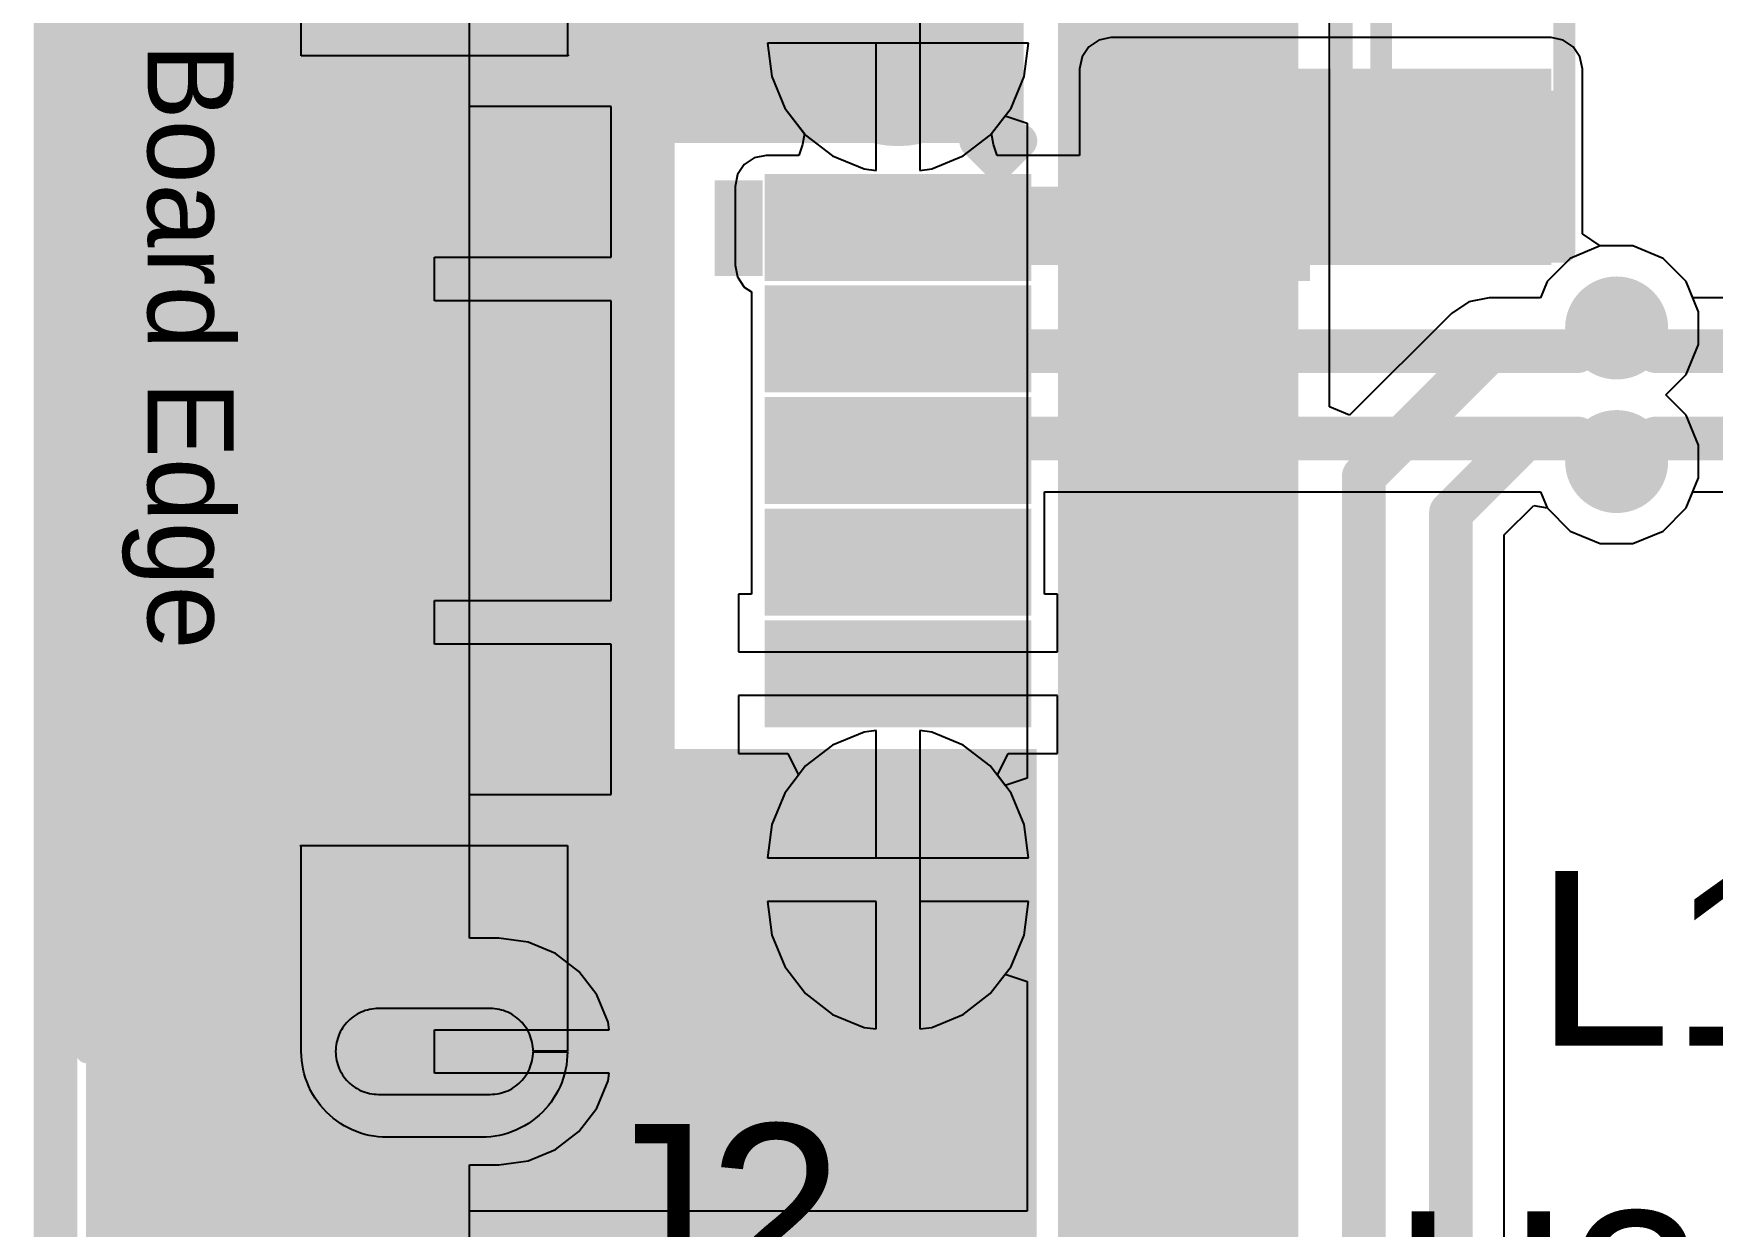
# Model space of a CAD drawing. Header units: millimetres. Extents: x -0.06 to 2.07, y -0.2 to 1.65.
# Drawn here: x -0.064 to 0.321, y 0.5425 to 0.8161 of the extents above; entities that cross this region are included whole.
import ezdxf

# ---------------------------------------------------------------- set-up
doc = ezdxf.new("R2010")
doc.units = ezdxf.units.MM
doc.header["$MEASUREMENT"] = 0
for name, color, linetype in [('BottomLayer', 5, 'Continuous'), ('BottomSolder', 6, 'Continuous'), ('Mechanical2', 216, 'Continuous'), ('MultiLayer', 9, 'Continuous'), ('PadHoleLayer', 156, 'Continuous'), ('TopLayer', 1, 'Continuous'), ('TopOverlay', 2, 'Continuous'), ('TopPaste', 8, 'Continuous'), ('TopSolder', 216, 'Continuous'), ('ViaHoleLayer', 16, 'Continuous')]:
    doc.layers.add(name, color=color, linetype=linetype)
doc.styles.add('Arial', font='arial.ttf', dxfattribs={"height": 0.2})

# ---------------------------------------------------------------- blocks, each defined once
blk = doc.blocks.new('R___0603_18')
at = {"layer": 'TopLayer'}
for points in [[(-0.015, 0.0175), (-0.015, -0.0175), (-0.045, -0.0175), (-0.045, 0.0175)], [(0.045, 0.0175), (0.045, -0.0175), (0.015, -0.0175), (0.015, 0.0175)]]:
    blk.add_hatch(color=1, dxfattribs=at).paths.add_polyline_path(points)
at = {"layer": 'TopPaste'}
for points in [[(-0.015, 0.0175), (-0.015, -0.0175), (-0.045, -0.0175), (-0.045, 0.0175)], [(0.045, 0.0175), (0.045, -0.0175), (0.015, -0.0175), (0.015, 0.0175)]]:
    blk.add_hatch(color=8, dxfattribs=at).paths.add_polyline_path(points)
at = {"layer": 'TopSolder'}
for points in [[(-0.011, 0.0215), (-0.011, -0.0215), (-0.049, -0.0215), (-0.049, 0.0215)], [(0.049, 0.0215), (0.049, -0.0215), (0.011, -0.0215), (0.011, 0.0215)]]:
    blk.add_hatch(color=216, dxfattribs=at).paths.add_polyline_path(points)
at = {"layer": 'TopOverlay', "const_width": 0.005}
for points in [[(-0.048, 0.021), (-0.048, -0.021)], [(-0.048, 0.021), (0.048, 0.021)], [(0.048, 0.021), (0.048, -0.021)], [(-0.048, -0.021), (0.048, -0.021)]]:
    blk.add_lwpolyline(points, dxfattribs=at)
at = {"layer": 'TopOverlay', "const_width": 0.0025}
for points in [[(-0.04925, 0.021, 1), (-0.04675, 0.021, 1)], [(-0.04925, 0.021, 1), (-0.04675, 0.021, 1)], [(0.04675, 0.021, 1), (0.04925, 0.021, 1)], [(0.04675, 0.021, 1), (0.04925, 0.021, 1)], [(-0.04925, -0.021, 1), (-0.04675, -0.021, 1)], [(-0.04925, -0.021, 1), (-0.04675, -0.021, 1)], [(0.04675, -0.021, 1), (0.04925, -0.021, 1)], [(0.04675, -0.021, 1), (0.04925, -0.021, 1)]]:
    blk.add_lwpolyline(points, format="xyb", close=True, dxfattribs=at)
blk = doc.blocks.new('10118194_0001LF__26')
at = {"layer": 'BottomLayer'}
h = blk.add_hatch(color=5, dxfattribs=at)
edge = h.paths.add_edge_path()
edge.add_arc((-0.0935, 0), 0.01969, 270, 450)
edge.add_line((-0.0935, 0.01969), (-0.10335, 0.01969))
edge.add_arc((-0.10335, 0), 0.01969, 90, 270)
edge.add_line((-0.10335, -0.01969), (-0.0935, -0.01969))
h = blk.add_hatch(color=5, dxfattribs=at)
edge = h.paths.add_edge_path()
edge.add_arc((0.10335, 0), 0.01969, 270, 450)
edge.add_line((0.10335, 0.01969), (0.0935, 0.01969))
edge.add_arc((0.0935, 0), 0.01969, 90, 270)
edge.add_line((0.0935, -0.01969), (0.10335, -0.01969))
h = blk.add_hatch(color=5, dxfattribs=at)
edge = h.paths.add_edge_path()
edge.add_arc((0.1378, -0.12106), 0.01575, 180, 360)
edge.add_line((0.15354, -0.12106), (0.15354, -0.09154))
edge.add_arc((0.1378, -0.09154), 0.01575, 0, 180)
edge.add_line((0.12205, -0.09154), (0.12205, -0.12106))
at = {"layer": 'BottomSolder'}
h = blk.add_hatch(color=6, dxfattribs=at)
edge = h.paths.add_edge_path()
edge.add_arc((-0.0935, 0), 0.02369, 270, 450)
edge.add_line((-0.0935, 0.02369), (-0.10335, 0.02369))
edge.add_arc((-0.10335, 0), 0.02369, 90, 270)
edge.add_line((-0.10335, -0.02369), (-0.0935, -0.02369))
h = blk.add_hatch(color=6, dxfattribs=at)
edge = h.paths.add_edge_path()
edge.add_arc((0.10335, 0), 0.02369, 270, 450)
edge.add_line((0.10335, 0.02369), (0.0935, 0.02369))
edge.add_arc((0.0935, 0), 0.02369, 90, 270)
edge.add_line((0.0935, -0.02369), (0.10335, -0.02369))
h = blk.add_hatch(color=6, dxfattribs=at)
edge = h.paths.add_edge_path()
edge.add_arc((0.1378, -0.12106), 0.01975, 180, 360)
edge.add_line((0.15754, -0.12106), (0.15754, -0.09154))
edge.add_arc((0.1378, -0.09154), 0.01975, 0, 180)
edge.add_line((0.11805, -0.09154), (0.11805, -0.12106))
at = {"layer": 'MultiLayer'}
h = blk.add_hatch(color=9, dxfattribs=at)
edge = h.paths.add_edge_path()
edge.add_arc((-0.0935, 0), 0.01969, 270, 450)
edge.add_line((-0.0935, 0.01969), (-0.10335, 0.01969))
edge.add_arc((-0.10335, 0), 0.01969, 90, 270)
edge.add_line((-0.10335, -0.01969), (-0.0935, -0.01969))
h = blk.add_hatch(color=9, dxfattribs=at)
edge = h.paths.add_edge_path()
edge.add_arc((0.10335, 0), 0.01969, 270, 450)
edge.add_line((0.10335, 0.01969), (0.0935, 0.01969))
edge.add_arc((0.0935, 0), 0.01969, 90, 270)
edge.add_line((0.0935, -0.01969), (0.10335, -0.01969))
h = blk.add_hatch(color=9, dxfattribs=at)
edge = h.paths.add_edge_path()
edge.add_arc((0.1378, -0.12106), 0.01575, 180, 360)
edge.add_line((0.15354, -0.12106), (0.15354, -0.09154))
edge.add_arc((0.1378, -0.09154), 0.01575, 0, 180)
edge.add_line((0.12205, -0.09154), (0.12205, -0.12106))
at = {"layer": 'PadHoleLayer'}
h = blk.add_hatch(color=156, dxfattribs=at)
edge = h.paths.add_edge_path()
edge.add_arc((-0.09252, 0), 0.01083, 270, 450)
edge.add_line((-0.09252, 0.01083), (-0.10433, 0.01083))
edge.add_arc((-0.10433, 0), 0.01083, 90, 270)
edge.add_line((-0.10433, -0.01083), (-0.09252, -0.01083))
h = blk.add_hatch(color=156, dxfattribs=at)
edge = h.paths.add_edge_path()
edge.add_arc((0.10433, 0), 0.01083, 270, 450)
edge.add_line((0.10433, 0.01083), (0.09252, 0.01083))
edge.add_arc((0.09252, 0), 0.01083, 90, 270)
edge.add_line((0.09252, -0.01083), (0.10433, -0.01083))
h = blk.add_hatch(color=156, dxfattribs=at)
edge = h.paths.add_edge_path()
edge.add_arc((0.1378, -0.11909), 0.00984, 180, 360)
edge.add_line((0.14764, -0.11909), (0.14764, -0.0935))
edge.add_arc((0.1378, -0.0935), 0.00984, 0, 180)
edge.add_line((0.12795, -0.0935), (0.12795, -0.11909))
at = {"layer": 'TopLayer'}
for points in [[(-0.05945, 0.02657), (-0.04291, 0.02657), (-0.04291, -0.02657), (-0.05945, -0.02657)], [(-0.03386, 0.02657), (-0.01732, 0.02657), (-0.01732, -0.02657), (-0.03386, -0.02657)], [(-0.00827, 0.02657), (0.00827, 0.02657), (0.00827, -0.02657), (-0.00827, -0.02657)], [(0.01732, 0.02657), (0.03386, 0.02657), (0.03386, -0.02657), (0.01732, -0.02657)], [(0.04291, 0.02657), (0.05945, 0.02657), (0.05945, -0.02657), (0.04291, -0.02657)], [(-0.0689, -0.07579), (-0.00984, -0.07579), (-0.00984, -0.13681), (-0.0689, -0.13681)], [(0.00984, -0.07579), (0.0689, -0.07579), (0.0689, -0.13681), (0.00984, -0.13681)]]:
    blk.add_hatch(color=1, dxfattribs=at).paths.add_polyline_path(points)
h = blk.add_hatch(color=1, dxfattribs=at)
edge = h.paths.add_edge_path()
edge.add_arc((-0.0935, 0), 0.01969, 270, 450)
edge.add_line((-0.0935, 0.01969), (-0.10335, 0.01969))
edge.add_arc((-0.10335, 0), 0.01969, 90, 270)
edge.add_line((-0.10335, -0.01969), (-0.0935, -0.01969))
h = blk.add_hatch(color=1, dxfattribs=at)
edge = h.paths.add_edge_path()
edge.add_arc((0.10335, 0), 0.01969, 270, 450)
edge.add_line((0.10335, 0.01969), (0.0935, 0.01969))
edge.add_arc((0.0935, 0), 0.01969, 90, 270)
edge.add_line((0.0935, -0.01969), (0.10335, -0.01969))
h = blk.add_hatch(color=1, dxfattribs=at)
edge = h.paths.add_edge_path()
edge.add_arc((0.1378, -0.12106), 0.01575, 180, 360)
edge.add_line((0.15354, -0.12106), (0.15354, -0.09154))
edge.add_arc((0.1378, -0.09154), 0.01575, 0, 180)
edge.add_line((0.12205, -0.09154), (0.12205, -0.12106))
at = {"layer": 'TopOverlay'}
blk.add_hatch(color=2, dxfattribs=at).paths.add_polyline_path([(-0.062, -0.042), (-0.04, -0.042), (-0.04, -0.031), (-0.062, -0.031)])
at = {"layer": 'TopPaste'}
for points in [[(-0.05945, 0.02657), (-0.04291, 0.02657), (-0.04291, -0.02657), (-0.05945, -0.02657)], [(-0.03386, 0.02657), (-0.01732, 0.02657), (-0.01732, -0.02657), (-0.03386, -0.02657)], [(-0.00827, 0.02657), (0.00827, 0.02657), (0.00827, -0.02657), (-0.00827, -0.02657)], [(0.01732, 0.02657), (0.03386, 0.02657), (0.03386, -0.02657), (0.01732, -0.02657)], [(0.04291, 0.02657), (0.05945, 0.02657), (0.05945, -0.02657), (0.04291, -0.02657)], [(-0.0689, -0.07579), (-0.00984, -0.07579), (-0.00984, -0.13681), (-0.0689, -0.13681)], [(0.00984, -0.07579), (0.0689, -0.07579), (0.0689, -0.13681), (0.00984, -0.13681)]]:
    blk.add_hatch(color=8, dxfattribs=at).paths.add_polyline_path(points)
at = {"layer": 'TopSolder'}
for points in [[(-0.06345, 0.03057), (-0.03891, 0.03057), (-0.03891, -0.03057), (-0.06345, -0.03057)], [(-0.03786, 0.03057), (-0.01332, 0.03057), (-0.01332, -0.03057), (-0.03786, -0.03057)], [(-0.01227, 0.03057), (0.01227, 0.03057), (0.01227, -0.03057), (-0.01227, -0.03057)], [(0.01332, 0.03057), (0.03786, 0.03057), (0.03786, -0.03057), (0.01332, -0.03057)], [(0.03891, 0.03057), (0.06345, 0.03057), (0.06345, -0.03057), (0.03891, -0.03057)], [(-0.0729, -0.07179), (-0.00584, -0.07179), (-0.00584, -0.14081), (-0.0729, -0.14081)], [(0.00584, -0.07179), (0.0729, -0.07179), (0.0729, -0.14081), (0.00584, -0.14081)]]:
    blk.add_hatch(color=216, dxfattribs=at).paths.add_polyline_path(points)
h = blk.add_hatch(color=216, dxfattribs=at)
edge = h.paths.add_edge_path()
edge.add_arc((-0.0935, 0), 0.02369, 270, 450)
edge.add_line((-0.0935, 0.02369), (-0.10335, 0.02369))
edge.add_arc((-0.10335, 0), 0.02369, 90, 270)
edge.add_line((-0.10335, -0.02369), (-0.0935, -0.02369))
h = blk.add_hatch(color=216, dxfattribs=at)
edge = h.paths.add_edge_path()
edge.add_arc((0.10335, 0), 0.02369, 270, 450)
edge.add_line((0.10335, 0.02369), (0.0935, 0.02369))
edge.add_arc((0.0935, 0), 0.02369, 90, 270)
edge.add_line((0.0935, -0.02369), (0.10335, -0.02369))
h = blk.add_hatch(color=216, dxfattribs=at)
edge = h.paths.add_edge_path()
edge.add_arc((0.1378, -0.12106), 0.01975, 180, 360)
edge.add_line((0.15754, -0.12106), (0.15754, -0.09154))
edge.add_arc((0.1378, -0.09154), 0.01975, 0, 180)
edge.add_line((0.11805, -0.09154), (0.11805, -0.12106))
at = {"layer": 'TopLayer'}
for p, q in [((-0.1378, -0.07579), (-0.09075, -0.07579)), ((-0.09075, -0.07579), (-0.09075, -0.07559)), ((-0.09075, -0.07559), (-0.09055, -0.07559)), ((-0.09055, -0.07559), (-0.09055, -0.13681)), ((0.09055, -0.13701), (0.09055, -0.07579)), ((0.09055, -0.07579), (0.1377, -0.07579)), ((0.1377, -0.07579), (0.1377, -0.08366)), ((0.13789, -0.07579), (0.13887, -0.07581)), ((0.13789, -0.08366), (0.13789, -0.07579)), ((0.13887, -0.07581), (0.1399, -0.07589)), ((0.1399, -0.07589), (0.14092, -0.07603)), ((0.14092, -0.07603), (0.14193, -0.07622)), ((0.14193, -0.07622), (0.14293, -0.07646)), ((0.14293, -0.07646), (0.14391, -0.07675)), ((0.14391, -0.07675), (0.14488, -0.07709)), ((0.14488, -0.07709), (0.14583, -0.07748)), ((0.14583, -0.07748), (0.14676, -0.07793)), ((0.14676, -0.07793), (0.14766, -0.07842)), ((0.14766, -0.07842), (0.14854, -0.07896)), ((0.14854, -0.07896), (0.14939, -0.07954)), ((0.14939, -0.07954), (0.1502, -0.08016)), ((0.1502, -0.08016), (0.15098, -0.08083)), ((0.15098, -0.08083), (0.15173, -0.08154)), ((0.13376, -0.08451), (0.1333, -0.08473)), ((0.13424, -0.08431), (0.13376, -0.08451)), ((0.13472, -0.08414), (0.13424, -0.08431)), ((0.13521, -0.084), (0.13472, -0.08414)), ((0.13571, -0.08388), (0.13521, -0.084)), ((0.13621, -0.08378), (0.13571, -0.08388)), ((0.13672, -0.08371), (0.13621, -0.08378)), ((0.13723, -0.08367), (0.13672, -0.08371)), ((0.1377, -0.08366), (0.13723, -0.08367)), ((0.13836, -0.08367), (0.13789, -0.08366)), ((0.13887, -0.08371), (0.13836, -0.08367)), ((0.13938, -0.08378), (0.13887, -0.08371)), ((0.13988, -0.08388), (0.13938, -0.08378)), ((0.14038, -0.084), (0.13988, -0.08388)), ((0.14087, -0.08414), (0.14038, -0.084)), ((0.14135, -0.08431), (0.14087, -0.08414)), ((0.14183, -0.08451), (0.14135, -0.08431)), ((0.14229, -0.08473), (0.14183, -0.08451)), ((0.15173, -0.08154), (0.15244, -0.08228)), ((0.15244, -0.08228), (0.1531, -0.08307)), ((0.1531, -0.08307), (0.15373, -0.08388)), ((0.15373, -0.08388), (0.15431, -0.08473)), ((0.12953, -0.08812), (0.12926, -0.08856)), ((0.12982, -0.0877), (0.12953, -0.08812)), ((0.13014, -0.08729), (0.12982, -0.0877)), ((0.13047, -0.0869), (0.13014, -0.08729)), ((0.13082, -0.08653), (0.13047, -0.0869)), ((0.13119, -0.08618), (0.13082, -0.08653)), ((0.13158, -0.08584), (0.13119, -0.08618)), ((0.13199, -0.08553), (0.13158, -0.08584)), ((0.13241, -0.08524), (0.13199, -0.08553)), ((0.13285, -0.08497), (0.13241, -0.08524)), ((0.1333, -0.08473), (0.13285, -0.08497)), ((0.14274, -0.08497), (0.14229, -0.08473)), ((0.14318, -0.08524), (0.14274, -0.08497)), ((0.1436, -0.08553), (0.14318, -0.08524)), ((0.14401, -0.08584), (0.1436, -0.08553)), ((0.1444, -0.08618), (0.14401, -0.08584)), ((0.14477, -0.08653), (0.1444, -0.08618)), ((0.14512, -0.0869), (0.14477, -0.08653)), ((0.14546, -0.08729), (0.14512, -0.0869)), ((0.14577, -0.0877), (0.14546, -0.08729)), ((0.14606, -0.08812), (0.14577, -0.0877)), ((0.14633, -0.08856), (0.14606, -0.08812)), ((0.15431, -0.08473), (0.15485, -0.08561)), ((0.15485, -0.08561), (0.15534, -0.08651)), ((0.15534, -0.08651), (0.15578, -0.08744)), ((0.15578, -0.08744), (0.15618, -0.08839)), ((0.15618, -0.08839), (0.15652, -0.08936)), ((0.12807, -0.09192), (0.12801, -0.09243)), ((0.12817, -0.09142), (0.12807, -0.09192)), ((0.12829, -0.09092), (0.12817, -0.09142)), ((0.12843, -0.09043), (0.12829, -0.09092)), ((0.1286, -0.08995), (0.12843, -0.09043)), ((0.1288, -0.08947), (0.1286, -0.08995)), ((0.12902, -0.08901), (0.1288, -0.08947)), ((0.12926, -0.08856), (0.12902, -0.08901)), ((0.14657, -0.08901), (0.14633, -0.08856)), ((0.14679, -0.08947), (0.14657, -0.08901)), ((0.14699, -0.08995), (0.14679, -0.08947)), ((0.14716, -0.09043), (0.14699, -0.08995)), ((0.1473, -0.09092), (0.14716, -0.09043)), ((0.14742, -0.09142), (0.1473, -0.09092)), ((0.14752, -0.09192), (0.14742, -0.09142)), ((0.14758, -0.09243), (0.14752, -0.09192)), ((0.15652, -0.08936), (0.15681, -0.09034)), ((0.15681, -0.09034), (0.15705, -0.09134)), ((0.15705, -0.09134), (0.15724, -0.09235)), ((0.15724, -0.09235), (0.15737, -0.09337)), ((0.12797, -0.09294), (0.12795, -0.0935)), ((0.12795, -0.0935), (0.12795, -0.0939)), ((0.12795, -0.0939), (0.12795, -0.1187)), ((0.12801, -0.09243), (0.12797, -0.09294)), ((0.14762, -0.09294), (0.14758, -0.09243)), ((0.14764, -0.0935), (0.14762, -0.09294)), ((0.14764, -0.11909), (0.14764, -0.0935)), ((0.15737, -0.09337), (0.15745, -0.0944)), ((0.15745, -0.0944), (0.15748, -0.09547)), ((0.15748, -0.09547), (0.15748, -0.11713)), ((0.12795, -0.1187), (0.12795, -0.11909)), ((0.12795, -0.11909), (0.12797, -0.11961)), ((0.14762, -0.11961), (0.14764, -0.11909)), ((0.15737, -0.11918), (0.15724, -0.12021)), ((0.15745, -0.11816), (0.15737, -0.11918)), ((0.15748, -0.11713), (0.15745, -0.11816)), ((0.12797, -0.11961), (0.12801, -0.12012)), ((0.12801, -0.12012), (0.12807, -0.12063)), ((0.12807, -0.12063), (0.12817, -0.12114)), ((0.12817, -0.12114), (0.12829, -0.12164)), ((0.12829, -0.12164), (0.12843, -0.12214)), ((0.12843, -0.12214), (0.12861, -0.12262)), ((0.12861, -0.12262), (0.1288, -0.1231)), ((0.1288, -0.1231), (0.12903, -0.12356)), ((0.14657, -0.12356), (0.14679, -0.1231)), ((0.14679, -0.1231), (0.14698, -0.12262)), ((0.14698, -0.12262), (0.14716, -0.12214)), ((0.14716, -0.12214), (0.1473, -0.12164)), ((0.1473, -0.12164), (0.14742, -0.12114)), ((0.14742, -0.12114), (0.14752, -0.12063)), ((0.14752, -0.12063), (0.14758, -0.12012)), ((0.14758, -0.12012), (0.14762, -0.11961)), ((0.15681, -0.12222), (0.15652, -0.12321)), ((0.15705, -0.12122), (0.15681, -0.12222)), ((0.15724, -0.12021), (0.15705, -0.12122)), ((0.12903, -0.12356), (0.12927, -0.12402)), ((0.12927, -0.12402), (0.12954, -0.12446)), ((0.12954, -0.12446), (0.12983, -0.12488)), ((0.12983, -0.12488), (0.13015, -0.12529)), ((0.13015, -0.12529), (0.13048, -0.12568)), ((0.13048, -0.12568), (0.13084, -0.12605)), ((0.13084, -0.12605), (0.13121, -0.12641)), ((0.13121, -0.12641), (0.1316, -0.12674)), ((0.1316, -0.12674), (0.13201, -0.12706)), ((0.14358, -0.12706), (0.14399, -0.12674)), ((0.14399, -0.12674), (0.14438, -0.12641)), ((0.14438, -0.12641), (0.14475, -0.12605)), ((0.14475, -0.12605), (0.14511, -0.12568)), ((0.14511, -0.12568), (0.14544, -0.12529)), ((0.14544, -0.12529), (0.14576, -0.12488)), ((0.14576, -0.12488), (0.14605, -0.12446)), ((0.14605, -0.12446), (0.14632, -0.12402)), ((0.14632, -0.12402), (0.14657, -0.12356)), ((0.15484, -0.12697), (0.1543, -0.12785)), ((0.15533, -0.12606), (0.15484, -0.12697)), ((0.15578, -0.12513), (0.15533, -0.12606)), ((0.15617, -0.12418), (0.15578, -0.12513)), ((0.15652, -0.12321), (0.15617, -0.12418)), ((0.13201, -0.12706), (0.13243, -0.12735)), ((0.13243, -0.12735), (0.13287, -0.12762)), ((0.13287, -0.12762), (0.13333, -0.12786)), ((0.13333, -0.12786), (0.13379, -0.12809)), ((0.13379, -0.12809), (0.13427, -0.12828)), ((0.13427, -0.12828), (0.13475, -0.12846)), ((0.13475, -0.12846), (0.13525, -0.1286)), ((0.13525, -0.1286), (0.13575, -0.12872)), ((0.13575, -0.12872), (0.13626, -0.12882)), ((0.13626, -0.12882), (0.13677, -0.12888)), ((0.13677, -0.12888), (0.13728, -0.12892)), ((0.13728, -0.12892), (0.1378, -0.12894)), ((0.1378, -0.12894), (0.13831, -0.12892)), ((0.13831, -0.12892), (0.13882, -0.12888)), ((0.13882, -0.12888), (0.13933, -0.12882)), ((0.13933, -0.12882), (0.13984, -0.12872)), ((0.13984, -0.12872), (0.14034, -0.1286)), ((0.14034, -0.1286), (0.14084, -0.12846)), ((0.14084, -0.12846), (0.14132, -0.12828)), ((0.14132, -0.12828), (0.1418, -0.12809)), ((0.1418, -0.12809), (0.14226, -0.12786)), ((0.14226, -0.12786), (0.14272, -0.12762)), ((0.14272, -0.12762), (0.14316, -0.12735)), ((0.14316, -0.12735), (0.14358, -0.12706)), ((0.15242, -0.1303), (0.15171, -0.13105)), ((0.15309, -0.12951), (0.15242, -0.1303)), ((0.15372, -0.1287), (0.15309, -0.12951)), ((0.1543, -0.12785), (0.15372, -0.1287)), ((0.14673, -0.13467), (0.1458, -0.13511)), ((0.14764, -0.13417), (0.14673, -0.13467)), ((0.14852, -0.13364), (0.14764, -0.13417)), ((0.14937, -0.13305), (0.14852, -0.13364)), ((0.15018, -0.13242), (0.14937, -0.13305)), ((0.15097, -0.13175), (0.15018, -0.13242)), ((0.15171, -0.13105), (0.15097, -0.13175)), ((-0.09055, -0.13681), (-0.1377, -0.13681)), ((0.09075, -0.13701), (0.09055, -0.13701)), ((0.1378, -0.13681), (0.09075, -0.13681)), ((0.09075, -0.13681), (0.09075, -0.13701)), ((0.13883, -0.13678), (0.1378, -0.13681)), ((0.13985, -0.1367), (0.13883, -0.13678)), ((0.14087, -0.13657), (0.13985, -0.1367)), ((0.14189, -0.13638), (0.14087, -0.13657)), ((0.14289, -0.13614), (0.14189, -0.13638)), ((0.14388, -0.13585), (0.14289, -0.13614)), ((0.14485, -0.1355), (0.14388, -0.13585)), ((0.1458, -0.13511), (0.14485, -0.1355))]:
    blk.add_line(p, q, dxfattribs=at)
at = {"layer": 'TopOverlay'}
for points, const_width in [([(-0.066, 0.023), (-0.071, 0.028)], 0.00787), ([(-0.071, 0.018), (-0.071, 0.028)], 0.00787), ([(-0.071, 0.018), (-0.066, 0.023)], 0.00787), ([(0.138, -0.061), (0.138, 0)], 0.005), ([(0.138, -0.186), (0.138, -0.14823)], 0.005), ([(0.138, -0.186), (-0.138, -0.186)], 0.005)]:
    blk.add_lwpolyline(points, dxfattribs=dict(at, const_width=const_width))
for points, const_width in [([(-0.07297, 0.028, 1), (-0.06903, 0.028, 1)], 0.00394), ([(-0.07297, 0.028, 1), (-0.06903, 0.028, 1)], 0.00394), ([(-0.06797, 0.023, 1), (-0.06403, 0.023, 1)], 0.00394), ([(-0.06797, 0.023, 1), (-0.06403, 0.023, 1)], 0.00394), ([(-0.07297, 0.018, 1), (-0.06903, 0.018, 1)], 0.00394), ([(-0.07297, 0.018, 1), (-0.06903, 0.018, 1)], 0.00394), ([(0.13675, 0, 1), (0.13925, 0, 1)], 0.0025), ([(0.13675, -0.061, 1), (0.13925, -0.061, 1)], 0.0025), ([(0.13675, -0.14823, 1), (0.13925, -0.14823, 1)], 0.0025), ([(0.13675, -0.186, 1), (0.13925, -0.186, 1)], 0.0025), ([(0.13675, -0.186, 1), (0.13925, -0.186, 1)], 0.0025)]:
    blk.add_lwpolyline(points, format="xyb", close=True, dxfattribs=dict(at, const_width=const_width))
blk.add_text('Board Edge ', height=0.019685, dxfattribs=at).set_placement((-0.09343, -0.17204))
blk = doc.blocks.new('SOD_123_30')
at = {"layer": 'TopLayer'}
for points in [[(-0.04331, 0.01772), (-0.04331, -0.01772), (-0.08071, -0.01772), (-0.08071, 0.01772)], [(0.08071, 0.01772), (0.08071, -0.01772), (0.04331, -0.01772), (0.04331, 0.01772)]]:
    blk.add_hatch(color=1, dxfattribs=at).paths.add_polyline_path(points)
at = {"layer": 'TopOverlay'}
for points in [[(0.038, 0.02), (0.111, 0.02), (0.111, 0.0315), (0.038, 0.0315)], [(0.08346, -0.031), (0.111, -0.031), (0.111, 0.031), (0.08346, 0.031)], [(0.038, -0.0315), (0.111, -0.0315), (0.111, -0.02), (0.038, -0.02)]]:
    blk.add_hatch(color=2, dxfattribs=at).paths.add_polyline_path(points)
at = {"layer": 'TopPaste'}
for points in [[(-0.04331, 0.01772), (-0.04331, -0.01772), (-0.08071, -0.01772), (-0.08071, 0.01772)], [(0.08071, 0.01772), (0.08071, -0.01772), (0.04331, -0.01772), (0.04331, 0.01772)]]:
    blk.add_hatch(color=8, dxfattribs=at).paths.add_polyline_path(points)
at = {"layer": 'TopSolder'}
for points in [[(-0.03931, 0.02172), (-0.03931, -0.02172), (-0.08471, -0.02172), (-0.08471, 0.02172)], [(0.08471, 0.02172), (0.08471, -0.02172), (0.03931, -0.02172), (0.03931, 0.02172)]]:
    blk.add_hatch(color=216, dxfattribs=at).paths.add_polyline_path(points)
at = {"layer": 'TopOverlay', "const_width": 0.005}
for points in [[(-0.054, 0.029), (-0.054, 0.023)], [(-0.054, 0.029), (0.038, 0.029)], [(-0.054, -0.023), (-0.054, -0.029)], [(-0.054, -0.029), (0.038, -0.029)]]:
    blk.add_lwpolyline(points, dxfattribs=at)
at = {"layer": 'TopOverlay', "const_width": 0.0025}
for points in [[(-0.05525, 0.029, 1), (-0.05275, 0.029, 1)], [(-0.05525, 0.029, 1), (-0.05275, 0.029, 1)], [(0.03675, 0.029, 1), (0.03925, 0.029, 1)], [(-0.05525, 0.023, 1), (-0.05275, 0.023, 1)], [(-0.05525, -0.023, 1), (-0.05275, -0.023, 1)], [(-0.05525, -0.029, 1), (-0.05275, -0.029, 1)], [(-0.05525, -0.029, 1), (-0.05275, -0.029, 1)], [(0.03675, -0.029, 1), (0.03925, -0.029, 1)]]:
    blk.add_lwpolyline(points, format="xyb", close=True, dxfattribs=at)

msp = doc.modelspace()

# ---------------------------------------------------------------- hatches: boundary and pattern name
at = {"layer": 'BottomLayer'}
msp.add_hatch(color=5, dxfattribs=at).paths.add_polyline_path([(0.17093, 1.16427), (0.17093, 0.475), (0.226, 0.475), (0.226, 1.16427)])
h = msp.add_hatch(color=5, dxfattribs=at)
edge = h.paths.add_edge_path()
edge.add_arc((0.299, 0.74856), 0.01181, 0, 360)
h = msp.add_hatch(color=5, dxfattribs=at)
edge = h.paths.add_edge_path()
edge.add_arc((0.299, 0.71793), 0.01181, 0, 360)
at = {"layer": 'TopLayer'}
for points in [[(0.13625, 1.105), (-0.052, 1.105), (-0.052, 0.791), (0.13625, 0.791)], [(0.111, 0.791), (0.163, 0.791), (0.163, 0.864), (0.111, 0.864)], [(0.183, 0.777), (0.284, 0.777), (0.284, 0.808), (0.183, 0.808)], [(-0.052, 0.429), (0.083, 0.429), (0.083, 0.802), (-0.052, 0.802)], [(0.104, 0.763), (0.284, 0.763), (0.284, 0.781), (0.104, 0.781)], [(0.064, 0.429), (0.166, 0.429), (0.166, 0.652), (0.064, 0.652)]]:
    msp.add_hatch(color=1, dxfattribs=at).paths.add_polyline_path(points)
h = msp.add_hatch(color=1, dxfattribs=at)
edge = h.paths.add_edge_path()
edge.add_arc((0.299, 0.74856), 0.01181, 0, 360)
h = msp.add_hatch(color=1, dxfattribs=at)
edge = h.paths.add_edge_path()
edge.add_arc((0.299, 0.71793), 0.01181, 0, 360)
at = {"layer": 'ViaHoleLayer'}
h = msp.add_hatch(color=16, dxfattribs=at)
edge = h.paths.add_edge_path()
edge.add_arc((0.299, 0.74856), 0.00591, 0, 360)
h = msp.add_hatch(color=16, dxfattribs=at)
edge = h.paths.add_edge_path()
edge.add_arc((0.299, 0.71793), 0.00591, 0, 360)

# ---------------------------------------------------------------- linework, layer by layer
at = {"layer": 'BottomLayer'}
for p, q in [((0.23314, 0.73045), (0.23314, 1.16427)), ((0.03598, 0.60862), (0.03598, 0.83227)), ((0.1392, 0.81887), (0.1392, 0.78467)), ((0.1292, 0.81387), (0.10427, 0.81387)), ((0.10427, 0.81387), (0.10528, 0.8062)), ((0.1292, 0.78467), (0.1292, 0.81387)), ((0.10528, 0.8062), (0.10827, 0.79898)), ((0.10827, 0.79898), (0.11303, 0.79278)), ((0.15537, 0.79278), (0.1588, 0.79724)), ((0.1588, 0.79724), (0.1638, 0.79554)), ((0.1638, 0.79554), (0.1638, 0.64535)), ((0.11303, 0.79278), (0.11923, 0.78802)), ((0.14917, 0.78802), (0.15537, 0.79278)), ((0.11923, 0.78802), (0.12645, 0.78503)), ((0.14195, 0.78503), (0.14917, 0.78802)), ((0.12645, 0.78503), (0.1292, 0.78467)), ((0.1392, 0.78467), (0.14195, 0.78503)), ((0.29526, 0.76737), (0.28834, 0.7645)), ((0.30274, 0.76737), (0.29526, 0.76737)), ((0.30966, 0.7645), (0.30274, 0.76737)), ((0.28834, 0.7645), (0.28305, 0.75921)), ((0.31495, 0.75921), (0.30966, 0.7645)), ((0.28305, 0.75921), (0.28151, 0.75548)), ((0.31781, 0.7523), (0.31495, 0.75921)), ((0.26508, 0.75455), (0.26111, 0.7519)), ((0.26976, 0.75548), (0.26508, 0.75455)), ((0.28151, 0.75548), (0.26976, 0.75548)), ((0.26111, 0.7519), (0.23776, 0.72854)), ((0.31781, 0.74481), (0.31781, 0.7523)), ((0.31495, 0.7379), (0.31781, 0.74481)), ((0.31029, 0.73324), (0.31495, 0.7379)), ((0.31495, 0.72859), (0.31029, 0.73324)), ((0.23776, 0.72854), (0.23314, 0.73045)), ((0.31781, 0.72167), (0.31495, 0.72859)), ((0.31781, 0.71419), (0.31781, 0.72167)), ((0.31495, 0.70728), (0.31781, 0.71419)), ((0.27324, 0.70113), (0.27999, 0.70789)), ((0.27999, 0.70789), (0.28305, 0.70728)), ((0.28305, 0.70728), (0.28834, 0.70199)), ((0.30966, 0.70199), (0.31495, 0.70728)), ((0.27324, 0.605), (0.27324, 0.70113)), ((0.28834, 0.70199), (0.29526, 0.69912)), ((0.30274, 0.69912), (0.30966, 0.70199)), ((0.29526, 0.69912), (0.30274, 0.69912)), ((0.12645, 0.65587), (0.11923, 0.65287)), ((0.1292, 0.65623), (0.12645, 0.65587)), ((0.1292, 0.62702), (0.1292, 0.65623)), ((0.14195, 0.65587), (0.1392, 0.65623)), ((0.1392, 0.65623), (0.1392, 0.62202)), ((0.14917, 0.65287), (0.14195, 0.65587)), ((0.11923, 0.65287), (0.11303, 0.64812)), ((0.15537, 0.64812), (0.14917, 0.65287)), ((0.11303, 0.64812), (0.10827, 0.64192)), ((0.1588, 0.64366), (0.15537, 0.64812)), ((0.1638, 0.64535), (0.1588, 0.64366)), ((0.10827, 0.64192), (0.10528, 0.63469)), ((0.10528, 0.63469), (0.10427, 0.62702)), ((0.10427, 0.62702), (0.1292, 0.62702)), ((0.1392, 0.62202), (0.1392, 0.58782)), ((0.1292, 0.61702), (0.10427, 0.61702)), ((0.10427, 0.61702), (0.10528, 0.60935)), ((0.1292, 0.58782), (0.1292, 0.61702)), ((0.04267, 0.60862), (0.03598, 0.60862)), ((0.04939, 0.60774), (0.04267, 0.60862)), ((0.10528, 0.60935), (0.10827, 0.60213)), ((0.05565, 0.60514), (0.04939, 0.60774)), ((0.06103, 0.60102), (0.05565, 0.60514)), ((0.27321, 0.60486), (0.27324, 0.605)), ((0.27324, 0.60472), (0.27321, 0.60486)), ((0.27324, 0.462), (0.27324, 0.60472)), ((0.06516, 0.59564), (0.06103, 0.60102)), ((0.10827, 0.60213), (0.11303, 0.59593)), ((0.15537, 0.59593), (0.1588, 0.60039)), ((0.1588, 0.60039), (0.1638, 0.59869)), ((0.1638, 0.59869), (0.1638, 0.54607)), ((0.06775, 0.58938), (0.06516, 0.59564)), ((0.11303, 0.59593), (0.11923, 0.59117)), ((0.14917, 0.59117), (0.15537, 0.59593)), ((0.06798, 0.58765), (0.06775, 0.58938)), ((0.11923, 0.59117), (0.12645, 0.58818)), ((0.14195, 0.58818), (0.14917, 0.59117)), ((0.0279, 0.57765), (0.0279, 0.58765)), ((0.0279, 0.58765), (0.06798, 0.58765)), ((0.12645, 0.58818), (0.1292, 0.58782)), ((0.1392, 0.58782), (0.14195, 0.58818)), ((0.06798, 0.57765), (0.0279, 0.57765)), ((0.06775, 0.57593), (0.06798, 0.57765)), ((0.06516, 0.56967), (0.06775, 0.57593)), ((0.06103, 0.56429), (0.06516, 0.56967)), ((0.05565, 0.56016), (0.06103, 0.56429)), ((0.04939, 0.55757), (0.05565, 0.56016)), ((0.03598, 0.54607), (0.03598, 0.55668)), ((0.03598, 0.55668), (0.04267, 0.55668)), ((0.04267, 0.55668), (0.04939, 0.55757)), ((0.1638, 0.54607), (0.03598, 0.54607))]:
    msp.add_line(p, q, dxfattribs=at)
at = {"layer": 'BottomLayer', "const_width": 0.01}
for points in [[(0.29, 0.74324), (0.29531, 0.74856)], [(0.29531, 0.74856), (0.299, 0.74856)], [(0.241, 0.71448), (0.26976, 0.74324)], [(0.26976, 0.74324), (0.29, 0.74324)], [(0.261, 0.7062), (0.27805, 0.72324)], [(0.27805, 0.72324), (0.29, 0.72324)], [(0.29, 0.72324), (0.29531, 0.71793)], [(0.29531, 0.71793), (0.299, 0.71793)], [(0.241, 0.47028), (0.241, 0.71448)], [(0.261, 0.605), (0.261, 0.7062)], [(0.261, 0.462), (0.261, 0.60472)]]:
    msp.add_lwpolyline(points, dxfattribs=at)
at = {"layer": 'BottomLayer', "const_width": 0.005}
for points in [[(0.29281, 0.74856, 1), (0.29781, 0.74856, 1)], [(0.29281, 0.74856, 1), (0.29781, 0.74856, 1)], [(0.2965, 0.74856, 1), (0.3015, 0.74856, 1)], [(0.26726, 0.74324, 1), (0.27226, 0.74324, 1)], [(0.26726, 0.74324, 1), (0.27226, 0.74324, 1)], [(0.2875, 0.74324, 1), (0.2925, 0.74324, 1)], [(0.2875, 0.74324, 1), (0.2925, 0.74324, 1)], [(0.27555, 0.72324, 1), (0.28055, 0.72324, 1)], [(0.27555, 0.72324, 1), (0.28055, 0.72324, 1)], [(0.2875, 0.72324, 1), (0.2925, 0.72324, 1)], [(0.2875, 0.72324, 1), (0.2925, 0.72324, 1)], [(0.29281, 0.71793, 1), (0.29781, 0.71793, 1)], [(0.29281, 0.71793, 1), (0.29781, 0.71793, 1)], [(0.2965, 0.71793, 1), (0.3015, 0.71793, 1)], [(0.2385, 0.71448, 1), (0.2435, 0.71448, 1)], [(0.2385, 0.71448, 1), (0.2435, 0.71448, 1)], [(0.2585, 0.7062, 1), (0.2635, 0.7062, 1)], [(0.2585, 0.7062, 1), (0.2635, 0.7062, 1)], [(0.2585, 0.605, 1), (0.2635, 0.605, 1)], [(0.2585, 0.60472, 1), (0.2635, 0.60472, 1)]]:
    msp.add_lwpolyline(points, format="xyb", close=True, dxfattribs=at)
at = {"layer": 'Mechanical2', "const_width": 0.01}
msp.add_lwpolyline([(-0.059, -0.059), (-0.059, 1.646)], dxfattribs=at)
at = {"layer": 'TopLayer'}
for p, q in [((0.03598, 0.79935), (0.03598, 0.83227)), ((0.16413, 0.81387), (0.10427, 0.81387)), ((0.10427, 0.81387), (0.10528, 0.8062)), ((0.16312, 0.8062), (0.16413, 0.81387)), ((0.17795, 0.81305), (0.17641, 0.81073)), ((0.18027, 0.81459), (0.17795, 0.81305)), ((0.183, 0.81514), (0.18027, 0.81459)), ((0.284, 0.81514), (0.183, 0.81514)), ((0.28673, 0.81459), (0.284, 0.81514)), ((0.28905, 0.81305), (0.28673, 0.81459)), ((0.29059, 0.81073), (0.28905, 0.81305)), ((0.17641, 0.81073), (0.17586, 0.808)), ((0.29114, 0.808), (0.29059, 0.81073)), ((0.10528, 0.8062), (0.10827, 0.79898)), ((0.16013, 0.79898), (0.16312, 0.8062)), ((0.17586, 0.808), (0.17586, 0.78814)), ((0.29114, 0.77012), (0.29114, 0.808)), ((0.06841, 0.79935), (0.03598, 0.79935)), ((0.06841, 0.76482), (0.06841, 0.79935)), ((0.10827, 0.79898), (0.11276, 0.79314)), ((0.15565, 0.79314), (0.16013, 0.79898)), ((0.11276, 0.79314), (0.11229, 0.7906)), ((0.15611, 0.7906), (0.15565, 0.79314)), ((0.11229, 0.7906), (0.11145, 0.78814)), ((0.15695, 0.78814), (0.15611, 0.7906)), ((0.09895, 0.78605), (0.09741, 0.78373)), ((0.10127, 0.78759), (0.09895, 0.78605)), ((0.104, 0.78814), (0.10127, 0.78759)), ((0.11145, 0.78814), (0.104, 0.78814)), ((0.17586, 0.78814), (0.15695, 0.78814)), ((0.09741, 0.78373), (0.09686, 0.781)), ((0.09686, 0.781), (0.09686, 0.763)), ((0.29526, 0.76737), (0.29114, 0.77012)), ((0.30274, 0.76737), (0.29526, 0.76737)), ((0.30966, 0.7645), (0.30274, 0.76737)), ((0.0279, 0.75482), (0.0279, 0.76482)), ((0.0279, 0.76482), (0.06841, 0.76482)), ((0.09686, 0.763), (0.09741, 0.76027)), ((0.31495, 0.75921), (0.30966, 0.7645)), ((0.09741, 0.76027), (0.09895, 0.75795)), ((0.31649, 0.75548), (0.31495, 0.75921)), ((0.06841, 0.75482), (0.0279, 0.75482)), ((0.06841, 0.72029), (0.06841, 0.75482)), ((0.09895, 0.75795), (0.10063, 0.75684)), ((0.10063, 0.75684), (0.10063, 0.73077)), ((0.50704, 0.75548), (0.31649, 0.75548)), ((0.10063, 0.73077), (0.10063, 0.68754)), ((0.06841, 0.68608), (0.06841, 0.72029)), ((0.16778, 0.68754), (0.16778, 0.71101)), ((0.16778, 0.71101), (0.28151, 0.71101)), ((0.28151, 0.71101), (0.28305, 0.70728)), ((0.31495, 0.70728), (0.31649, 0.71101)), ((0.31649, 0.71101), (0.49369, 0.71101)), ((0.28305, 0.70728), (0.28834, 0.70199)), ((0.30966, 0.70199), (0.31495, 0.70728)), ((0.28834, 0.70199), (0.29526, 0.69912)), ((0.30274, 0.69912), (0.30966, 0.70199)), ((0.29526, 0.69912), (0.30274, 0.69912)), ((0.0279, 0.67608), (0.0279, 0.68608)), ((0.0279, 0.68608), (0.06841, 0.68608)), ((0.10063, 0.68754), (0.09763, 0.68754)), ((0.09763, 0.68754), (0.09763, 0.67427)), ((0.17078, 0.68754), (0.16778, 0.68754)), ((0.17078, 0.67427), (0.17078, 0.68754)), ((0.06841, 0.67608), (0.0279, 0.67608)), ((0.06841, 0.64155), (0.06841, 0.67608)), ((0.09763, 0.67427), (0.1342, 0.67427)), ((0.1342, 0.67427), (0.17078, 0.67427)), ((0.1342, 0.66427), (0.09763, 0.66427)), ((0.09763, 0.66427), (0.09763, 0.651)), ((0.17078, 0.66427), (0.1342, 0.66427)), ((0.17078, 0.651), (0.17078, 0.66427)), ((0.09763, 0.651), (0.10894, 0.651)), ((0.10894, 0.651), (0.11141, 0.646)), ((0.157, 0.646), (0.15946, 0.651)), ((0.15946, 0.651), (0.17078, 0.651)), ((0.11141, 0.646), (0.10827, 0.64192)), ((0.16013, 0.64192), (0.157, 0.646)), ((0.03598, 0.60862), (0.03598, 0.64155)), ((0.03598, 0.64155), (0.06841, 0.64155)), ((0.10827, 0.64192), (0.10528, 0.63469)), ((0.16312, 0.63469), (0.16013, 0.64192)), ((0.10528, 0.63469), (0.10427, 0.62702)), ((0.16413, 0.62702), (0.16312, 0.63469)), ((0.10427, 0.62702), (0.16413, 0.62702)), ((0.1292, 0.61702), (0.10427, 0.61702)), ((0.10427, 0.61702), (0.10528, 0.60935)), ((0.1292, 0.58782), (0.1292, 0.61702)), ((0.16413, 0.61702), (0.1392, 0.61702)), ((0.1392, 0.61702), (0.1392, 0.58782)), ((0.16312, 0.60935), (0.16413, 0.61702)), ((0.04267, 0.60862), (0.03598, 0.60862)), ((0.04939, 0.60774), (0.04267, 0.60862)), ((0.10528, 0.60935), (0.10827, 0.60213)), ((0.16013, 0.60213), (0.16312, 0.60935)), ((0.05565, 0.60514), (0.04939, 0.60774)), ((0.06103, 0.60102), (0.05565, 0.60514)), ((0.06516, 0.59564), (0.06103, 0.60102)), ((0.10827, 0.60213), (0.11303, 0.59593)), ((0.15537, 0.59593), (0.16013, 0.60213)), ((0.06775, 0.58938), (0.06516, 0.59564)), ((0.11303, 0.59593), (0.11923, 0.59117)), ((0.14917, 0.59117), (0.15537, 0.59593)), ((0.06798, 0.58765), (0.06775, 0.58938)), ((0.11923, 0.59117), (0.12645, 0.58818)), ((0.14195, 0.58818), (0.14917, 0.59117)), ((0.0279, 0.57765), (0.0279, 0.58765)), ((0.0279, 0.58765), (0.06798, 0.58765)), ((0.12645, 0.58818), (0.1292, 0.58782)), ((0.1392, 0.58782), (0.14195, 0.58818)), ((0.06798, 0.57765), (0.0279, 0.57765)), ((0.06775, 0.57593), (0.06798, 0.57765)), ((0.06516, 0.56967), (0.06775, 0.57593)), ((0.06103, 0.56429), (0.06516, 0.56967)), ((0.05565, 0.56016), (0.06103, 0.56429)), ((0.04939, 0.55757), (0.05565, 0.56016)), ((0.03598, 0.34168), (0.03598, 0.55668)), ((0.03598, 0.55668), (0.04267, 0.55668)), ((0.04267, 0.55668), (0.04939, 0.55757))]:
    msp.add_line(p, q, dxfattribs=at)
at = {"layer": 'TopLayer', "const_width": 0.01}
for points in [[(0.1342, 0.74604), (0.137, 0.74324)], [(0.137, 0.74324), (0.29, 0.74324)], [(0.308, 0.74324), (0.50704, 0.74324)], [(0.1342, 0.72045), (0.137, 0.72324)], [(0.137, 0.72324), (0.29, 0.72324)], [(0.308, 0.72324), (0.49876, 0.72324)]]:
    msp.add_lwpolyline(points, dxfattribs=at)
at = {"layer": 'TopLayer', "const_width": 0.005}
for points in [[(0.1317, 0.74604, 1), (0.1367, 0.74604, 1)], [(0.1345, 0.74324, 1), (0.1395, 0.74324, 1)], [(0.1345, 0.74324, 1), (0.1395, 0.74324, 1)], [(0.2875, 0.74324, 1), (0.2925, 0.74324, 1)], [(0.3055, 0.74324, 1), (0.3105, 0.74324, 1)], [(0.1345, 0.72324, 1), (0.1395, 0.72324, 1)], [(0.1345, 0.72324, 1), (0.1395, 0.72324, 1)], [(0.2875, 0.72324, 1), (0.2925, 0.72324, 1)], [(0.3055, 0.72324, 1), (0.3105, 0.72324, 1)], [(0.1317, 0.72045, 1), (0.1367, 0.72045, 1)]]:
    msp.add_lwpolyline(points, format="xyb", close=True, dxfattribs=at)

# ---------------------------------------------------------------- block references
for name, p, rotation in [('SOD_123_30', (0.207, 0.84401), 90), ('10118194_0001LF__26', (0.1342, 0.72045), 270), ('R___0603_18', (0.266, 0.814), 90)]:
    msp.add_blockref(name, p, dxfattribs=dict(rotation=rotation))

# ---------------------------------------------------------------- texts
at = {"layer": 'TopOverlay', "style": 'Arial'}
for s, p in [('L1', (0.28034, 0.58401)), ('J2', (0.06268, 0.52601)), ('U3', (0.24768, 0.50601))]:
    msp.add_text(s, height=0.04, dxfattribs=at).set_placement(p)

doc.saveas('drawing.dxf')
